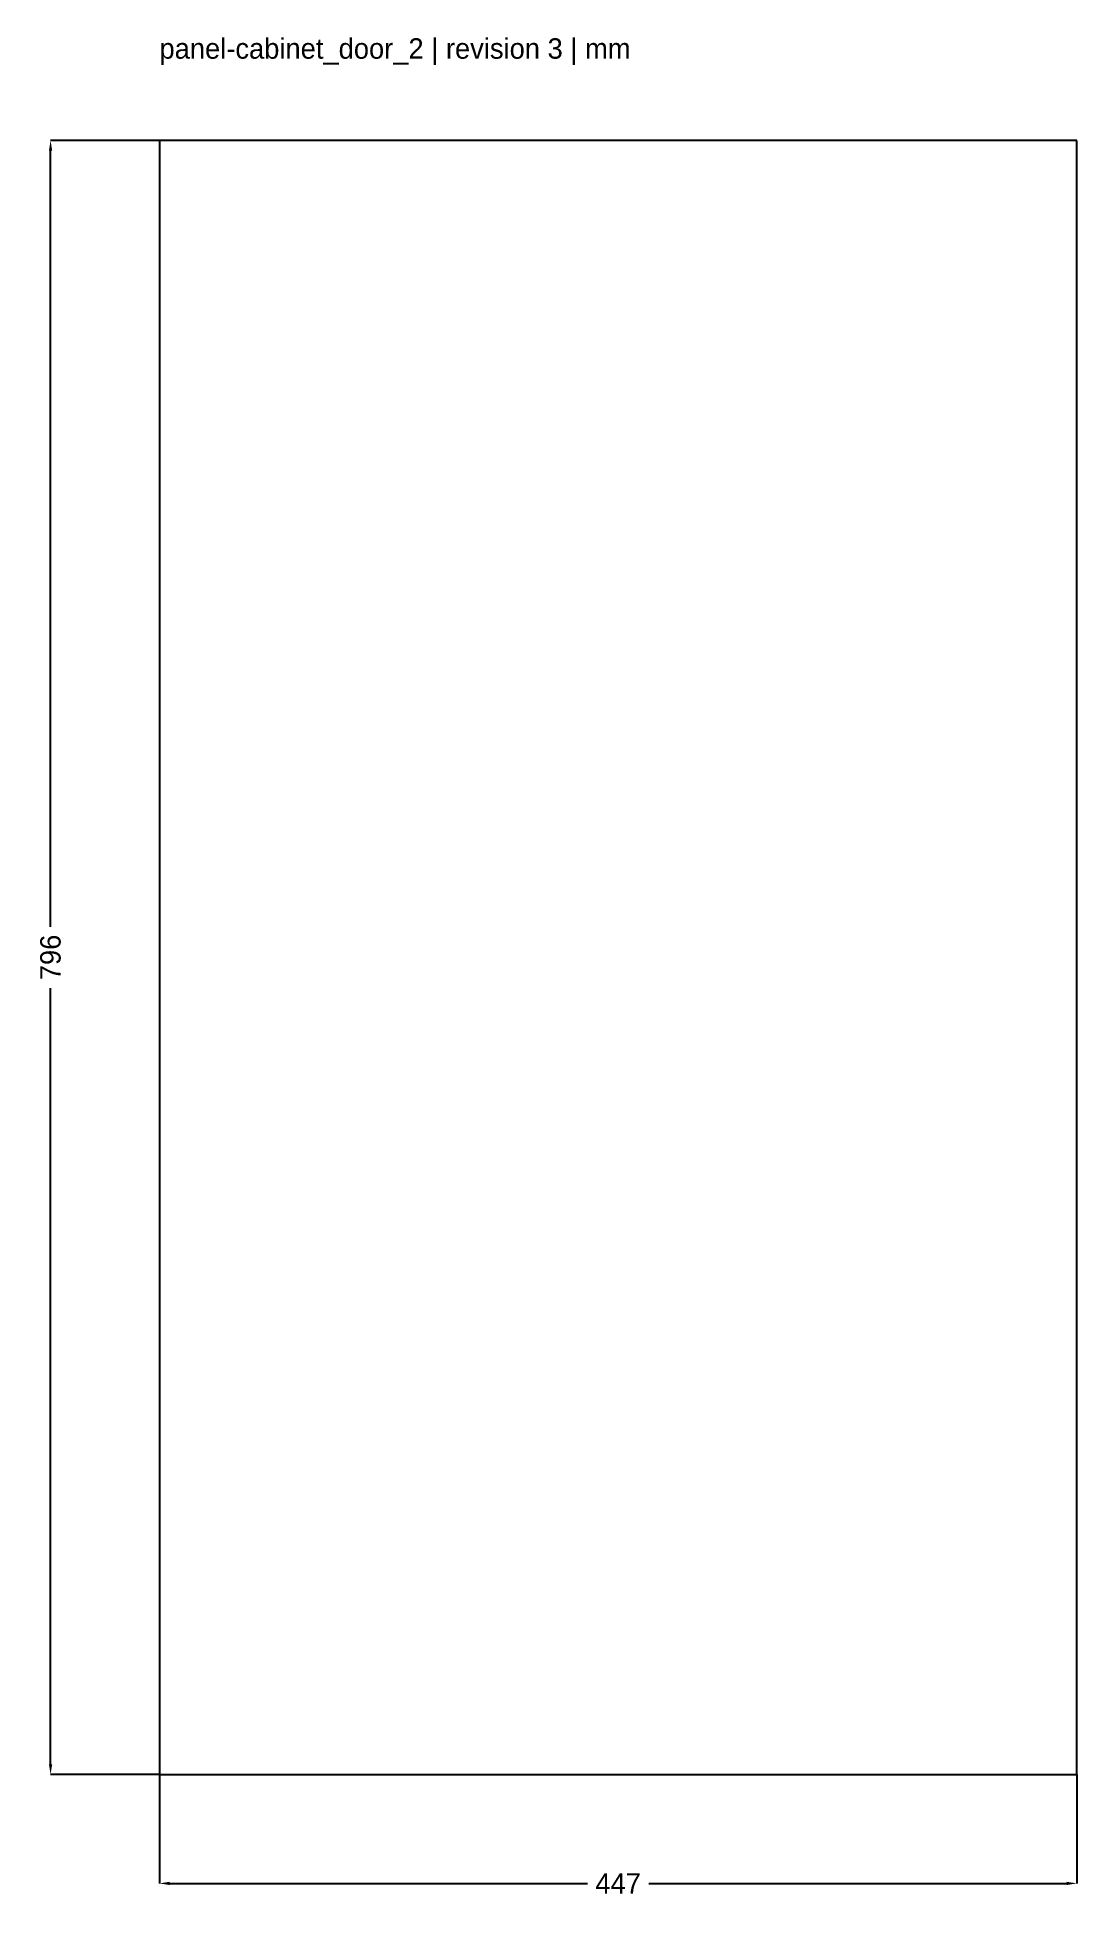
# Model space of a CAD drawing. Header units: millimetres. Extents: x -60 to 447, y -60 to 846.
import ezdxf

# ---------------------------------------------------------------- set-up
doc = ezdxf.new("R2010")
doc.units = ezdxf.units.MM
doc.dimstyles.get("Standard").update_dxf_attribs({"dimtxt": 2.5, "dimasz": 2.5, "dimexe": 1.25, "dimexo": 0.625, "dimtad": 1, "dimcen": 2.5, "dimazin": 3, "dimtfac": 1, "dimtmove": 0, "dimatfit": 3})

# ---------------------------------------------------------------- blocks, each defined once
blk = doc.blocks.new('_CLOSEDFILLED')
at = {"color": 0, "linetype": 'BYBLOCK'}
blk.add_solid([(-1, 0.16), (0, 0), (-1, -0.16)], dxfattribs=at)
blk = doc.blocks.new('*D1')
for p, q in [((0, 0), (0, -53.07)), ((447, 0), (447, -53.07)), ((4.97, -53.07), (208.58, -53.07)), ((238.43, -53.07), (442.02, -53.07))]:
    blk.add_line(p, q)
at = {"layer": 'Defpoints'}
for p in [(0, 0), (447, 0), (0, -53.07)]:
    blk.add_point(p, dxfattribs=at)
at = {"xscale": 4.975, "yscale": 4.975, "rotation": 180}
blk.add_blockref('_CLOSEDFILLED', (0, -53.07), dxfattribs=at)
at = {"xscale": 4.975, "yscale": 4.975}
blk.add_blockref('_CLOSEDFILLED', (447, -53.07), dxfattribs=at)
at = {"insert": (223.5, -53.07), "char_height": 9.95, "attachment_point": 5}
blk.add_mtext('447', dxfattribs=at)
blk = doc.blocks.new('*D2')
for p, q in [((0, 796), (-53.07, 796)), ((-53.07, 412.92), (-53.07, 791.02)), ((-53.07, 4.97), (-53.07, 383.07)), ((0, 0), (-53.07, 0))]:
    blk.add_line(p, q)
at = {"layer": 'Defpoints'}
for p in [(0, 796), (-53.07, 0), (0, 0)]:
    blk.add_point(p, dxfattribs=at)
at = {"xscale": 4.975, "yscale": 4.975}
for p, rotation in [((-53.07, 796), 90), ((-53.07, 0), 270)]:
    blk.add_blockref('_CLOSEDFILLED', p, dxfattribs=dict(at, rotation=rotation))
at = {"insert": (-53.07, 398), "char_height": 9.95, "attachment_point": 5, "rotation": 90}
blk.add_mtext('796', dxfattribs=at)

msp = doc.modelspace()

# ---------------------------------------------------------------- linework, layer by layer
for p, q in [((447, 796), (0, 796)), ((0, 796), (0, 0)), ((447, 0), (447, 796)), ((0, 0), (447, 0))]:
    msp.add_line(p, q)

# ---------------------------------------------------------------- texts
msp.add_text('panel-cabinet_door_2 | revision 3 | mm', height=9.95).set_placement((0, 835.8))

# ---------------------------------------------------------------- dimensions: what is measured, and where the dimension line sits
dim = msp.add_linear_dim(base=(-53.067, 0), p1=(0, 0), p2=(0, 796), angle=90, dimstyle='Standard', override={"dimtxt": 9.95, "dimasz": 4.975})
dim.commit()
dim.dimension.update_dxf_attribs({"geometry": '*D2', "text_midpoint": (-53.067, 398)})
dim = msp.add_linear_dim(base=(0, -53.067), p1=(0, 0), p2=(447, 0), dimstyle='Standard', override={"dimtxt": 9.95, "dimasz": 4.975})
dim.commit()
dim.dimension.update_dxf_attribs({"geometry": '*D1', "text_midpoint": (223.5, -53.067)})

doc.saveas('drawing.dxf')
